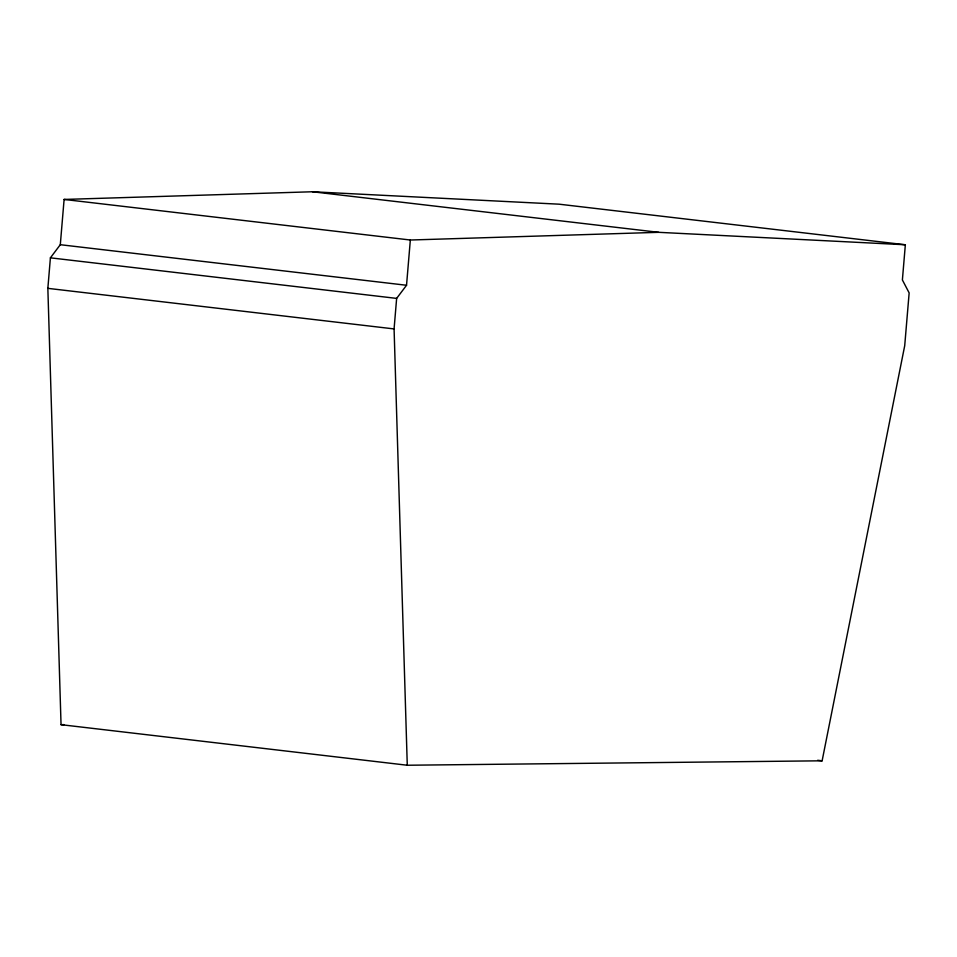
<?xml version="1.0" encoding="UTF-8"?>
<svg xmlns="http://www.w3.org/2000/svg" width="957" height="957" viewBox="0 0 957 957"><rect width="100%" height="100%" fill="white"/><g stroke="black" fill="none" stroke-linecap="round" stroke-linejoin="round"><path stroke-width="1.44" d="M47.85 288.356L50.41 257.828L60.303 244.705L64.107 199.439L312.46 191.759L559.127 204.188L905.346 244.765L902.391 279.958L909.15 292.902L904.712 345.704L822.123 760.803L407.275 765.241L61.045 724.676L47.85 288.356L394.081 328.921L407.275 765.241M394.081 328.921L396.641 298.393L406.534 285.27L410.338 240.016L658.691 232.324L905.346 244.765M61.045 724.676L64.035 724.64M312.46 191.759L658.691 232.324M64.107 199.439L410.338 240.016M60.303 244.705L406.534 285.27M50.41 257.828L396.641 298.393M817.673 760.277L822.123 760.803"/></g></svg>
